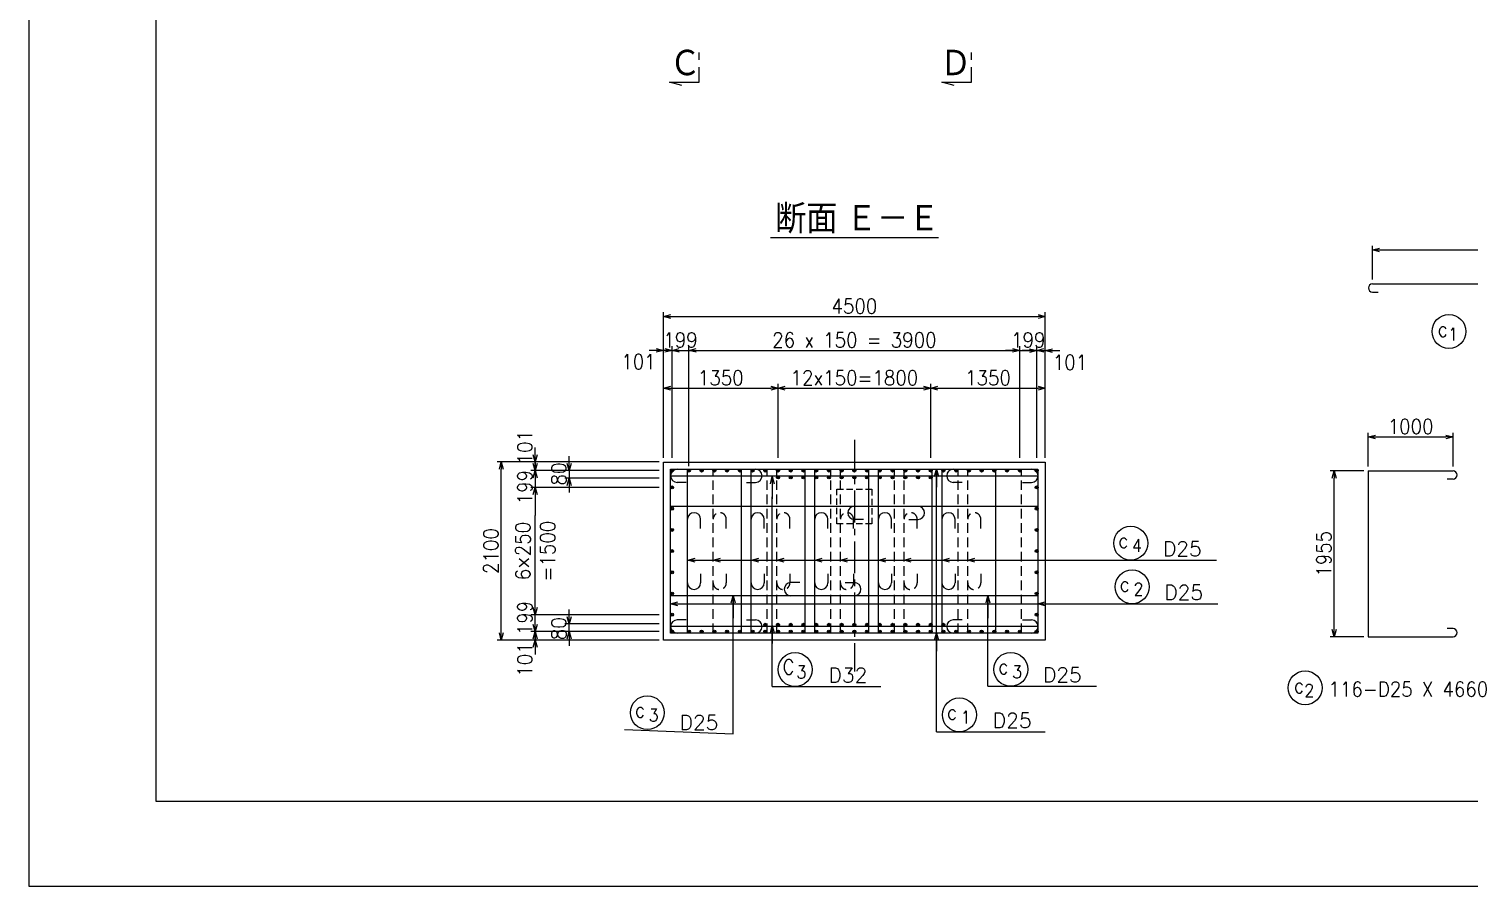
# Model space of a CAD drawing. Extents: x -12844 to 29206, y 115643 to 145343.
# Drawn here: x -12844 to 4133, y 115643 to 125751 of the extents above; entities that cross this region are included whole.
import ezdxf
from ezdxf.enums import TextEntityAlignment as Align

# ---------------------------------------------------------------- set-up
doc = ezdxf.new("R2010")
doc.units = 0
doc.header["$LTSCALE"] = 300
doc.header["$MEASUREMENT"] = 0
doc.linetypes.add('CENTER', pattern=[2, 1.25, -0.25, 0.25, -0.25])
doc.linetypes.add('HIDDEN', pattern=[0.375, 0.25, -0.125])
doc.layers.get('0').update_dxf_attribs({"linetype": 'CONTINUOUS'})
doc.layers.get('DEFPOINTS').update_dxf_attribs({"linetype": 'CONTINUOUS'})
for name, color, linetype in [('丸ポチ', 2, 'CONTINUOUS'), ('寸法', 1, 'CONTINUOUS'), ('引き出し横', 1, 'CONTINUOUS'), ('引き出し縦', 1, 'CONTINUOUS'), ('枠', 7, 'CONTINUOUS'), ('柱主筋', 2, 'CONTINUOUS'), ('構造', 3, 'CONTINUOUS'), ('肋筋-0', 3, 'CONTINUOUS'), ('肋筋-1', 3, 'CONTINUOUS'), ('肋筋-2', 3, 'CONTINUOUS'), ('肋筋-3', 3, 'CONTINUOUS'), ('記号', 2, 'CONTINUOUS'), ('鉄筋材料', 3, 'CONTINUOUS')]:
    doc.layers.add(name, color=color, linetype=linetype)
doc.styles.add('MS明朝', font='MS PMincho.ttf')
doc.styles.add('romans', font='ROMANS.shx', dxfattribs={"width": 0.9, "bigfont": 'EXTFONT.shx'})
doc.styles.add('ｽﾀｲﾙ1', font='ROMANS.shx', dxfattribs={"bigfont": 'EXTFONT.shx'})
doc.dimstyles.new('ST-50', dxfattribs={"dimscale": 50, "dimtxt": 3.5, "dimasz": 1.7, "dimexe": 1, "dimexo": 1, "dimgap": 1, "dimtad": 0, "dimdec": 0, "dimzin": 0, "dimdsep": 46, "dimtxsty": 'romans', "dimblk": 'OPEN30', "dimcen": 1, "dimdle": 3, "dimclrd": 1, "dimclre": 1, "dimclrt": 3, "dimaunit": 1, "dimadec": 0, "dimazin": 0, "dimtfac": 1, "dimtdec": 0, "dimtix": 1, "dimtmove": 2, "dimatfit": 3, "dimldrblk": 'OPEN30', "dimfxl": 0, "dimtvp": 0.7, "dimtolj": 1, "dimtzin": 0, "dimarcsym": 0})
doc.dimstyles.new('矢', dxfattribs={"dimscale": 50, "dimtxt": 3.5, "dimasz": 1.7, "dimexe": 1, "dimexo": 0.7, "dimgap": 0.09, "dimtad": 0, "dimdec": 0, "dimzin": 0, "dimdsep": 46, "dimtxsty": 'romans', "dimblk": 'OPEN30', "dimcen": 1, "dimdle": 1, "dimclrd": 1, "dimclre": 1, "dimclrt": 3, "dimaunit": 1, "dimadec": 0, "dimazin": 0, "dimtfac": 1, "dimtdec": 0, "dimtix": 1, "dimtmove": 2, "dimatfit": 3, "dimldrblk": 'OPEN30', "dimfxl": 0, "dimtvp": 0.7, "dimtolj": 1, "dimtzin": 0, "dimarcsym": 0})

# ---------------------------------------------------------------- blocks, each defined once
blk = doc.blocks.new('_Open30')
at = {"color": 0, "lineweight": -2}
for p, q in [((-1, 0.27), (0, 0)), ((0, 0), (-1, -0.27)), ((0, 0), (-1, 0))]:
    blk.add_line(p, q, dxfattribs=at)
blk = doc.blocks.new('*D21')
at = {"layer": 'DEFPOINTS', "color": 0, "linetype": 'Continuous'}
for p in [(2543, 120539), (2943, 120539), (2943, 118584)]:
    blk.add_point(p, dxfattribs=at)
at = {"layer": '寸法', "color": 1, "linetype": 'Continuous', "lineweight": -2}
for p, q in [((2893, 120539), (2493, 120539)), ((2543, 118669), (2543, 120454)), ((2893, 118584), (2493, 118584))]:
    blk.add_line(p, q, dxfattribs=at)
at = {"layer": '寸法', "color": 1, "linetype": 'Continuous', "lineweight": -2, "xscale": 85, "yscale": 85, "zscale": 85}
for p, rotation in [((2543, 120539), 90), ((2543, 118584), 270)]:
    blk.add_blockref('_Open30', p, dxfattribs=dict(at, rotation=rotation))
at = {"layer": '寸法', "color": 3, "linetype": 'Continuous', "insert": (2421, 119562), "char_height": 175, "attachment_point": 5, "rotation": 90, "style": 'romans'}
blk.add_mtext('\\A1;1955', dxfattribs=at)
blk = doc.blocks.new('*D24')
at = {"layer": 'DEFPOINTS', "color": 0, "linetype": 'Continuous'}
for p in [(7193, 123144), (2993, 122744), (7193, 122744)]:
    blk.add_point(p, dxfattribs=at)
at = {"layer": '寸法', "color": 1, "linetype": 'Continuous', "lineweight": -2}
for p, q in [((2993, 122794), (2993, 123194)), ((3078, 123144), (7108, 123144)), ((7193, 122794), (7193, 123194))]:
    blk.add_line(p, q, dxfattribs=at)
at = {"layer": '寸法', "color": 1, "linetype": 'Continuous', "lineweight": -2, "xscale": 85, "yscale": 85, "zscale": 85, "rotation": 180}
blk.add_blockref('_Open30', (2993, 123144), dxfattribs=at)
at = {"layer": '寸法', "color": 1, "linetype": 'Continuous', "lineweight": -2, "xscale": 85, "yscale": 85, "zscale": 85}
blk.add_blockref('_Open30', (7193, 123144), dxfattribs=at)
at = {"layer": '寸法', "color": 3, "linetype": 'Continuous', "insert": (5093, 123266), "char_height": 175, "attachment_point": 5, "style": 'romans'}
blk.add_mtext('\\A1;4200', dxfattribs=at)
blk = doc.blocks.new('*D26')
at = {"layer": 'DEFPOINTS', "color": 0, "linetype": 'Continuous'}
for p in [(3943, 120939), (2943, 120539), (3943, 120539)]:
    blk.add_point(p, dxfattribs=at)
at = {"layer": '寸法', "color": 1, "linetype": 'Continuous', "lineweight": -2}
for p, q in [((2943, 120589), (2943, 120989)), ((3028, 120939), (3858, 120939)), ((3943, 120589), (3943, 120989))]:
    blk.add_line(p, q, dxfattribs=at)
at = {"layer": '寸法', "color": 1, "linetype": 'Continuous', "lineweight": -2, "xscale": 85, "yscale": 85, "zscale": 85, "rotation": 180}
blk.add_blockref('_Open30', (2943, 120939), dxfattribs=at)
at = {"layer": '寸法', "color": 1, "linetype": 'Continuous', "lineweight": -2, "xscale": 85, "yscale": 85, "zscale": 85}
blk.add_blockref('_Open30', (3943, 120939), dxfattribs=at)
at = {"layer": '寸法', "color": 3, "linetype": 'Continuous', "insert": (3443, 121062), "char_height": 175, "attachment_point": 5, "style": 'romans'}
blk.add_mtext('\\A1;1000', dxfattribs=at)
blk = doc.blocks.new('*D57')
at = {"layer": 'DEFPOINTS', "color": 0, "linetype": 'Continuous'}
for p in [(-863, 122360), (-5363, 120647), (-863, 120644)]:
    blk.add_point(p, dxfattribs=at)
at = {"layer": '寸法', "color": 1, "linetype": 'Continuous', "lineweight": -2}
for p, q in [((-5363, 120697), (-5363, 122410)), ((-863, 120694), (-863, 122410)), ((-5278, 122360), (-948, 122360))]:
    blk.add_line(p, q, dxfattribs=at)
at = {"layer": '寸法', "color": 1, "linetype": 'Continuous', "lineweight": -2, "xscale": 85, "yscale": 85, "zscale": 85, "rotation": 180}
blk.add_blockref('_Open30', (-5363, 122360), dxfattribs=at)
at = {"layer": '寸法', "color": 1, "linetype": 'Continuous', "lineweight": -2, "xscale": 85, "yscale": 85, "zscale": 85}
blk.add_blockref('_Open30', (-863, 122360), dxfattribs=at)
at = {"layer": '寸法', "color": 3, "linetype": 'Continuous', "insert": (-3113, 122482), "char_height": 175, "attachment_point": 5, "style": 'romans'}
blk.add_mtext('\\A1;4500', dxfattribs=at)
blk = doc.blocks.new('*D58')
at = {"layer": 'DEFPOINTS', "color": 0, "linetype": 'Continuous'}
for p in [(-6875, 118645), (-5363, 118645), (-5363, 118544)]:
    blk.add_point(p, dxfattribs=at)
at = {"layer": '寸法', "color": 1, "linetype": 'Continuous', "lineweight": -2}
for p, q in [((-6875, 118730), (-6875, 118815)), ((-5413, 118645), (-6925, 118645)), ((-5413, 118544), (-6925, 118544)), ((-6875, 118544), (-6875, 118645)), ((-6875, 118459), (-6875, 118374))]:
    blk.add_line(p, q, dxfattribs=at)
at = {"layer": '寸法', "color": 1, "linetype": 'Continuous', "lineweight": -2, "xscale": 85, "yscale": 85, "zscale": 85}
for p, rotation in [((-6875, 118645), 270), ((-6875, 118544), 90)]:
    blk.add_blockref('_Open30', p, dxfattribs=dict(at, rotation=rotation))
at = {"layer": '寸法', "color": 3, "linetype": 'Continuous', "insert": (-6997, 118315), "char_height": 175, "attachment_point": 5, "rotation": 90, "style": 'romans'}
blk.add_mtext('\\A1;101', dxfattribs=at)
blk = doc.blocks.new('*D59')
at = {"layer": 'DEFPOINTS', "color": 0, "linetype": 'Continuous'}
for p in [(-6875, 118844), (-5363, 118844), (-5363, 118645)]:
    blk.add_point(p, dxfattribs=at)
at = {"layer": '寸法', "color": 1, "linetype": 'Continuous', "lineweight": -2}
for p, q in [((-6875, 118929), (-6875, 119014)), ((-5413, 118844), (-6925, 118844)), ((-6875, 118645), (-6875, 118844)), ((-5413, 118645), (-6925, 118645)), ((-6875, 118560), (-6875, 118475))]:
    blk.add_line(p, q, dxfattribs=at)
at = {"layer": '寸法', "color": 1, "linetype": 'Continuous', "lineweight": -2, "xscale": 85, "yscale": 85, "zscale": 85}
for p, rotation in [((-6875, 118844), 270), ((-6875, 118645), 90)]:
    blk.add_blockref('_Open30', p, dxfattribs=dict(at, rotation=rotation))
at = {"layer": '寸法', "color": 3, "linetype": 'Continuous', "insert": (-6997, 118805), "char_height": 175, "attachment_point": 5, "rotation": 90, "style": 'romans'}
blk.add_mtext('\\A1;199', dxfattribs=at)
blk = doc.blocks.new('*D60')
at = {"layer": 'DEFPOINTS', "color": 0, "linetype": 'Continuous'}
for p in [(-7275, 120644), (-5363, 120644), (-5363, 118544)]:
    blk.add_point(p, dxfattribs=at)
at = {"layer": '寸法', "color": 1, "linetype": 'Continuous', "lineweight": -2}
for p, q in [((-5413, 120644), (-7325, 120644)), ((-7275, 118629), (-7275, 120559)), ((-5413, 118544), (-7325, 118544))]:
    blk.add_line(p, q, dxfattribs=at)
at = {"layer": '寸法', "color": 1, "linetype": 'Continuous', "lineweight": -2, "xscale": 85, "yscale": 85, "zscale": 85}
for p, rotation in [((-7275, 120644), 90), ((-7275, 118544), 270)]:
    blk.add_blockref('_Open30', p, dxfattribs=dict(at, rotation=rotation))
at = {"layer": '寸法', "color": 3, "linetype": 'Continuous', "insert": (-7397, 119594), "char_height": 175, "attachment_point": 5, "rotation": 90, "style": 'romans'}
blk.add_mtext('\\A1;2100', dxfattribs=at)
blk = doc.blocks.new('*D61')
at = {"layer": 'DEFPOINTS', "color": 0, "linetype": 'Continuous'}
for p in [(-5363, 121960), (-5363, 120647), (-5262, 120644)]:
    blk.add_point(p, dxfattribs=at)
at = {"layer": '寸法', "color": 1, "linetype": 'Continuous', "lineweight": -2}
for p, q in [((-5448, 121960), (-5533, 121960)), ((-5363, 120697), (-5363, 122010)), ((-5262, 121960), (-5363, 121960)), ((-5262, 120694), (-5262, 122010)), ((-5177, 121960), (-5092, 121960))]:
    blk.add_line(p, q, dxfattribs=at)
at = {"layer": '寸法', "color": 1, "linetype": 'Continuous', "lineweight": -2, "xscale": 85, "yscale": 85, "zscale": 85}
blk.add_blockref('_Open30', (-5363, 121960), dxfattribs=at)
at = {"layer": '寸法', "color": 1, "linetype": 'Continuous', "lineweight": -2, "xscale": 85, "yscale": 85, "zscale": 85, "rotation": 180}
blk.add_blockref('_Open30', (-5262, 121960), dxfattribs=at)
at = {"layer": '寸法', "color": 3, "linetype": 'Continuous', "insert": (-5658, 121827), "char_height": 175, "attachment_point": 5, "style": 'romans'}
blk.add_mtext('\\A1;101', dxfattribs=at)
blk = doc.blocks.new('*D62')
at = {"layer": 'DEFPOINTS', "color": 0, "linetype": 'Continuous'}
for p in [(-6875, 120543), (-5363, 120644), (-5363, 120543)]:
    blk.add_point(p, dxfattribs=at)
at = {"layer": '寸法', "color": 1, "linetype": 'Continuous', "lineweight": -2}
for p, q in [((-6875, 120729), (-6875, 120814)), ((-5413, 120644), (-6925, 120644)), ((-5413, 120543), (-6925, 120543)), ((-6875, 120644), (-6875, 120543)), ((-6875, 120458), (-6875, 120373))]:
    blk.add_line(p, q, dxfattribs=at)
at = {"layer": '寸法', "color": 1, "linetype": 'Continuous', "lineweight": -2, "xscale": 85, "yscale": 85, "zscale": 85}
for p, rotation in [((-6875, 120644), 270), ((-6875, 120543), 90)]:
    blk.add_blockref('_Open30', p, dxfattribs=dict(at, rotation=rotation))
at = {"layer": '寸法', "color": 3, "linetype": 'Continuous', "insert": (-6997, 120819), "char_height": 175, "attachment_point": 5, "rotation": 90, "style": 'romans'}
blk.add_mtext('\\A1;101', dxfattribs=at)
blk = doc.blocks.new('*D63')
at = {"layer": 'DEFPOINTS', "color": 0, "linetype": 'Continuous'}
for p in [(-5363, 120543), (-6875, 120344), (-5363, 120344)]:
    blk.add_point(p, dxfattribs=at)
at = {"layer": '寸法', "color": 1, "linetype": 'Continuous', "lineweight": -2}
for p, q in [((-6875, 120628), (-6875, 120713)), ((-5413, 120543), (-6925, 120543)), ((-6875, 120543), (-6875, 120344)), ((-5413, 120344), (-6925, 120344)), ((-6875, 120259), (-6875, 120174))]:
    blk.add_line(p, q, dxfattribs=at)
at = {"layer": '寸法', "color": 1, "linetype": 'Continuous', "lineweight": -2, "xscale": 85, "yscale": 85, "zscale": 85}
for p, rotation in [((-6875, 120543), 270), ((-6875, 120344), 90)]:
    blk.add_blockref('_Open30', p, dxfattribs=dict(at, rotation=rotation))
at = {"layer": '寸法', "color": 3, "linetype": 'Continuous', "insert": (-6997, 120347), "char_height": 175, "attachment_point": 5, "rotation": 90, "style": 'romans'}
blk.add_mtext('\\A1;199', dxfattribs=at)
blk = doc.blocks.new('*D64')
at = {"layer": 'DEFPOINTS', "color": 0, "linetype": 'Continuous'}
for p in [(-6875, 120344), (-5363, 120344), (-5363, 118844)]:
    blk.add_point(p, dxfattribs=at)
at = {"layer": '寸法', "color": 1, "linetype": 'Continuous', "lineweight": -2}
for p, q in [((-5413, 120344), (-6925, 120344)), ((-6875, 120259), (-6875, 120015)), ((-6875, 118929), (-6875, 119172)), ((-5413, 118844), (-6925, 118844))]:
    blk.add_line(p, q, dxfattribs=at)
at = {"layer": '寸法', "color": 1, "linetype": 'Continuous', "lineweight": -2, "xscale": 85, "yscale": 85, "zscale": 85}
for p, rotation in [((-6875, 120344), 90), ((-6875, 118844), 270)]:
    blk.add_blockref('_Open30', p, dxfattribs=dict(at, rotation=rotation))
at = {"layer": '寸法', "color": 3, "linetype": 'Continuous', "insert": (-6874, 119594), "char_height": 175, "attachment_point": 5, "rotation": 90, "style": 'romans'}
blk.add_mtext('\\A1;6×250\\P=1500', dxfattribs=at)
blk = doc.blocks.new('*D65')
at = {"layer": 'DEFPOINTS', "color": 0, "linetype": 'Continuous'}
for p in [(-863, 121957), (-964, 120644), (-863, 120644)]:
    blk.add_point(p, dxfattribs=at)
at = {"layer": '寸法', "color": 1, "linetype": 'Continuous', "lineweight": -2}
for p, q in [((-1049, 121957), (-1134, 121957)), ((-964, 120694), (-964, 122007)), ((-964, 121957), (-863, 121957)), ((-863, 120694), (-863, 122007)), ((-778, 121957), (-693, 121957))]:
    blk.add_line(p, q, dxfattribs=at)
at = {"layer": '寸法', "color": 1, "linetype": 'Continuous', "lineweight": -2, "xscale": 85, "yscale": 85, "zscale": 85}
blk.add_blockref('_Open30', (-964, 121957), dxfattribs=at)
at = {"layer": '寸法', "color": 1, "linetype": 'Continuous', "lineweight": -2, "xscale": 85, "yscale": 85, "zscale": 85, "rotation": 180}
blk.add_blockref('_Open30', (-863, 121957), dxfattribs=at)
at = {"layer": '寸法', "color": 3, "linetype": 'Continuous', "insert": (-572, 121819), "char_height": 175, "attachment_point": 5, "style": 'romans'}
blk.add_mtext('\\A1;101', dxfattribs=at)
blk = doc.blocks.new('*D79')
at = {"layer": 'DEFPOINTS', "color": 0, "linetype": 'Continuous'}
for p in [(-5363, 120543), (-6475, 120453), (-5363, 120453)]:
    blk.add_point(p, dxfattribs=at)
at = {"layer": '寸法', "color": 1, "linetype": 'Continuous', "lineweight": -2}
for p, q in [((-6475, 120628), (-6475, 120713)), ((-5413, 120543), (-6525, 120543)), ((-6475, 120543), (-6475, 120453)), ((-5413, 120453), (-6525, 120453)), ((-6475, 120368), (-6475, 120283))]:
    blk.add_line(p, q, dxfattribs=at)
at = {"layer": '寸法', "color": 1, "linetype": 'Continuous', "lineweight": -2, "xscale": 85, "yscale": 85, "zscale": 85}
for p, rotation in [((-6475, 120543), 270), ((-6475, 120453), 90)]:
    blk.add_blockref('_Open30', p, dxfattribs=dict(at, rotation=rotation))
at = {"layer": '寸法', "color": 3, "linetype": 'Continuous', "insert": (-6597, 120502), "char_height": 175, "attachment_point": 5, "rotation": 90, "style": 'romans'}
blk.add_mtext('\\A1;80', dxfattribs=at)
blk = doc.blocks.new('*D80')
at = {"layer": 'DEFPOINTS', "color": 0, "linetype": 'Continuous'}
for p in [(-6475, 118735), (-5363, 118735), (-5363, 118645)]:
    blk.add_point(p, dxfattribs=at)
at = {"layer": '寸法', "color": 1, "linetype": 'Continuous', "lineweight": -2}
for p, q in [((-6475, 118820), (-6475, 118905)), ((-5413, 118735), (-6525, 118735)), ((-6475, 118645), (-6475, 118735)), ((-5413, 118645), (-6525, 118645)), ((-6475, 118560), (-6475, 118475))]:
    blk.add_line(p, q, dxfattribs=at)
at = {"layer": '寸法', "color": 1, "linetype": 'Continuous', "lineweight": -2, "xscale": 85, "yscale": 85, "zscale": 85}
for p, rotation in [((-6475, 118735), 270), ((-6475, 118645), 90)]:
    blk.add_blockref('_Open30', p, dxfattribs=dict(at, rotation=rotation))
at = {"layer": '寸法', "color": 3, "linetype": 'Continuous', "insert": (-6597, 118679), "char_height": 175, "attachment_point": 5, "rotation": 90, "style": 'romans'}
blk.add_mtext('\\A1;80', dxfattribs=at)
blk = doc.blocks.new('*D88')
at = {"layer": 'DEFPOINTS', "color": 0, "linetype": 'Continuous'}
for p in [(-5063, 121960), (-5262, 120694), (-5063, 120543)]:
    blk.add_point(p, dxfattribs=at)
at = {"layer": '構造', "color": 1, "linetype": 'Continuous', "lineweight": -2}
for p, q in [((-5347, 121960), (-5432, 121960)), ((-5262, 120744), (-5262, 122010)), ((-5262, 121960), (-5063, 121960)), ((-5063, 120593), (-5063, 122010)), ((-4978, 121960), (-4893, 121960))]:
    blk.add_line(p, q, dxfattribs=at)
at = {"layer": '構造', "color": 1, "linetype": 'Continuous', "lineweight": -2, "xscale": 85, "yscale": 85, "zscale": 85}
blk.add_blockref('_Open30', (-5262, 121960), dxfattribs=at)
at = {"layer": '構造', "color": 1, "linetype": 'Continuous', "lineweight": -2, "xscale": 85, "yscale": 85, "zscale": 85, "rotation": 180}
blk.add_blockref('_Open30', (-5063, 121960), dxfattribs=at)
at = {"layer": '構造', "color": 3, "linetype": 'Continuous', "insert": (-5163, 122082), "char_height": 175, "attachment_point": 5, "style": 'romans'}
blk.add_mtext('\\A1;199', dxfattribs=at)
blk = doc.blocks.new('*D89')
at = {"layer": 'DEFPOINTS', "color": 0, "linetype": 'Continuous'}
for p in [(-1163, 121960), (-5063, 120543), (-1163, 120644)]:
    blk.add_point(p, dxfattribs=at)
at = {"layer": '構造', "color": 1, "linetype": 'Continuous', "lineweight": -2}
for p, q in [((-5063, 120593), (-5063, 122010)), ((-4978, 121960), (-1248, 121960)), ((-1163, 120694), (-1163, 122010))]:
    blk.add_line(p, q, dxfattribs=at)
at = {"layer": '構造', "color": 1, "linetype": 'Continuous', "lineweight": -2, "xscale": 85, "yscale": 85, "zscale": 85, "rotation": 180}
blk.add_blockref('_Open30', (-5063, 121960), dxfattribs=at)
at = {"layer": '構造', "color": 1, "linetype": 'Continuous', "lineweight": -2, "xscale": 85, "yscale": 85, "zscale": 85}
blk.add_blockref('_Open30', (-1163, 121960), dxfattribs=at)
at = {"layer": '構造', "color": 3, "linetype": 'Continuous', "insert": (-3113, 122082), "char_height": 175, "attachment_point": 5, "style": 'romans'}
blk.add_mtext('\\A1;26 x 150 = 3900', dxfattribs=at)
blk = doc.blocks.new('*D90')
at = {"layer": 'DEFPOINTS', "color": 0, "linetype": 'Continuous'}
for p in [(-964, 121960), (-1163, 120644), (-964, 120694)]:
    blk.add_point(p, dxfattribs=at)
at = {"layer": '構造', "color": 1, "linetype": 'Continuous', "lineweight": -2}
for p, q in [((-1248, 121960), (-1333, 121960)), ((-1163, 120694), (-1163, 122010)), ((-1163, 121960), (-964, 121960)), ((-964, 120744), (-964, 122010)), ((-879, 121960), (-794, 121960))]:
    blk.add_line(p, q, dxfattribs=at)
at = {"layer": '構造', "color": 1, "linetype": 'Continuous', "lineweight": -2, "xscale": 85, "yscale": 85, "zscale": 85}
blk.add_blockref('_Open30', (-1163, 121960), dxfattribs=at)
at = {"layer": '構造', "color": 1, "linetype": 'Continuous', "lineweight": -2, "xscale": 85, "yscale": 85, "zscale": 85, "rotation": 180}
blk.add_blockref('_Open30', (-964, 121960), dxfattribs=at)
at = {"layer": '構造', "color": 3, "linetype": 'Continuous', "insert": (-1064, 122082), "char_height": 175, "attachment_point": 5, "style": 'romans'}
blk.add_mtext('\\A1;199', dxfattribs=at)
blk = doc.blocks.new('*D91')
at = {"layer": 'DEFPOINTS', "color": 0, "linetype": 'Continuous'}
for p in [(-4013, 121514), (-5363, 120644), (-4013, 120644)]:
    blk.add_point(p, dxfattribs=at)
at = {"layer": '構造', "color": 1, "linetype": 'Continuous', "lineweight": -2}
for p, q in [((-5363, 120694), (-5363, 121564)), ((-4013, 120694), (-4013, 121564)), ((-5278, 121514), (-4098, 121514))]:
    blk.add_line(p, q, dxfattribs=at)
at = {"layer": '構造', "color": 1, "linetype": 'Continuous', "lineweight": -2, "xscale": 85, "yscale": 85, "zscale": 85, "rotation": 180}
blk.add_blockref('_Open30', (-5363, 121514), dxfattribs=at)
at = {"layer": '構造', "color": 1, "linetype": 'Continuous', "lineweight": -2, "xscale": 85, "yscale": 85, "zscale": 85}
blk.add_blockref('_Open30', (-4013, 121514), dxfattribs=at)
at = {"layer": '構造', "color": 3, "linetype": 'Continuous', "insert": (-4688, 121636), "char_height": 175, "attachment_point": 5, "style": 'romans'}
blk.add_mtext('\\A1;1350', dxfattribs=at)
blk = doc.blocks.new('*D92')
at = {"layer": 'DEFPOINTS', "color": 0, "linetype": 'Continuous'}
for p in [(-2213, 121514), (-4013, 120644), (-2213, 120644)]:
    blk.add_point(p, dxfattribs=at)
at = {"layer": '構造', "color": 1, "linetype": 'Continuous', "lineweight": -2}
for p, q in [((-4013, 120694), (-4013, 121564)), ((-2213, 120694), (-2213, 121564)), ((-3928, 121514), (-2298, 121514))]:
    blk.add_line(p, q, dxfattribs=at)
at = {"layer": '構造', "color": 1, "linetype": 'Continuous', "lineweight": -2, "xscale": 85, "yscale": 85, "zscale": 85, "rotation": 180}
blk.add_blockref('_Open30', (-4013, 121514), dxfattribs=at)
at = {"layer": '構造', "color": 1, "linetype": 'Continuous', "lineweight": -2, "xscale": 85, "yscale": 85, "zscale": 85}
blk.add_blockref('_Open30', (-2213, 121514), dxfattribs=at)
at = {"layer": '構造', "color": 3, "linetype": 'Continuous', "insert": (-3113, 121636), "char_height": 175, "attachment_point": 5, "style": 'romans'}
blk.add_mtext('\\A1;12x150=1800', dxfattribs=at)
blk = doc.blocks.new('*D93')
at = {"layer": 'DEFPOINTS', "color": 0, "linetype": 'Continuous'}
for p in [(-863, 121514), (-2213, 120644), (-863, 120644)]:
    blk.add_point(p, dxfattribs=at)
at = {"layer": '構造', "color": 1, "linetype": 'Continuous', "lineweight": -2}
for p, q in [((-2213, 120694), (-2213, 121564)), ((-863, 120694), (-863, 121564)), ((-2128, 121514), (-948, 121514))]:
    blk.add_line(p, q, dxfattribs=at)
at = {"layer": '構造', "color": 1, "linetype": 'Continuous', "lineweight": -2, "xscale": 85, "yscale": 85, "zscale": 85, "rotation": 180}
blk.add_blockref('_Open30', (-2213, 121514), dxfattribs=at)
at = {"layer": '構造', "color": 1, "linetype": 'Continuous', "lineweight": -2, "xscale": 85, "yscale": 85, "zscale": 85}
blk.add_blockref('_Open30', (-863, 121514), dxfattribs=at)
at = {"layer": '構造', "color": 3, "linetype": 'Continuous', "insert": (-1538, 121636), "char_height": 175, "attachment_point": 5, "style": 'romans'}
blk.add_mtext('\\A1;1350', dxfattribs=at)

msp = doc.modelspace()

# ---------------------------------------------------------------- linework, layer by layer
at = {"layer": '丸ポチ', "linetype": 'Continuous'}
for centre, radius in [((-5262.2, 120542.6), 17.5), ((-5262.2, 120542.6), 8.75), ((-5063.2, 120542.6), 17.5), ((-5063.2, 120542.6), 8.75), ((-4913.2, 120542.6), 17.5), ((-4913.2, 120542.6), 8.75), ((-4763.2, 120542.6), 17.5), ((-4763.2, 120542.6), 8.75), ((-4613.2, 120542.6), 17.5), ((-4613.2, 120542.6), 8.75), ((-4463.2, 120542.6), 17.5), ((-4463.2, 120542.6), 8.75), ((-4313.2, 120542.6), 17.5), ((-4313.2, 120542.6), 8.75), ((-4163.2, 120542.6), 17.5), ((-4163.2, 120542.6), 8.75), ((-4013.2, 120542.6), 17.5), ((-4013.2, 120542.6), 8.75), ((-3863.2, 120542.6), 17.5), ((-3863.2, 120542.6), 8.75), ((-3713.2, 120542.6), 17.5), ((-3713.2, 120542.6), 8.75), ((-3563.2, 120542.6), 17.5), ((-3563.2, 120542.6), 8.75), ((-3413.2, 120542.6), 17.5), ((-3413.2, 120542.6), 8.75), ((-3263.2, 120542.6), 17.5), ((-3263.2, 120542.6), 8.75), ((-3113.2, 120542.6), 17.5), ((-3113.2, 120542.6), 8.75), ((-2963.2, 120542.6), 17.5), ((-2963.2, 120542.6), 8.75), ((-2813.2, 120542.6), 17.5), ((-2813.2, 120542.6), 8.75), ((-2663.2, 120542.6), 17.5), ((-2663.2, 120542.6), 8.75), ((-2513.2, 120542.6), 17.5), ((-2513.2, 120542.6), 8.75), ((-2363.2, 120542.6), 17.5), ((-2363.2, 120542.6), 8.75), ((-2213.2, 120542.6), 17.5), ((-2213.2, 120542.6), 8.75), ((-2063.2, 120542.6), 17.5), ((-2063.2, 120542.6), 8.75), ((-1913.2, 120542.6), 17.5), ((-1913.2, 120542.6), 8.75), ((-1763.2, 120542.6), 17.5), ((-1763.2, 120542.6), 8.75), ((-1613.2, 120542.6), 17.5), ((-1613.2, 120542.6), 8.75), ((-1463.2, 120542.6), 17.5), ((-1463.2, 120542.6), 8.75), ((-1313.2, 120542.6), 17.5), ((-1313.2, 120542.6), 8.75), ((-1163.2, 120542.6), 17.5), ((-1163.2, 120542.6), 8.75), ((-964.2, 120542.6), 17.5), ((-964.2, 120542.6), 8.75), ((-4013.2, 120462.6), 17.5), ((-4013.2, 120462.6), 8.75), ((-3863.2, 120462.6), 17.5), ((-3863.2, 120462.6), 8.75), ((-3713.2, 120462.6), 17.5), ((-3713.2, 120462.6), 8.75), ((-3563.2, 120462.6), 17.5), ((-3563.2, 120462.6), 8.75), ((-3413.2, 120462.6), 17.5), ((-3413.2, 120462.6), 8.75), ((-3263.2, 120462.6), 17.5), ((-3263.2, 120462.6), 8.75), ((-3113.2, 120462.6), 17.5), ((-3113.2, 120462.6), 8.75), ((-2963.2, 120462.6), 17.5), ((-2963.2, 120462.6), 8.75), ((-2813.2, 120462.6), 17.5), ((-2813.2, 120462.6), 8.75), ((-2663.2, 120462.6), 17.5), ((-2663.2, 120462.6), 8.75), ((-2513.2, 120462.6), 17.5), ((-2513.2, 120462.6), 8.75), ((-2363.2, 120462.6), 17.5), ((-2363.2, 120462.6), 8.75), ((-2213.2, 120462.6), 17.5), ((-2213.2, 120462.6), 8.75), ((-5262.2, 120343.6), 17.5), ((-5262.2, 120343.6), 8.75), ((-964.2, 120343.6), 17.5), ((-964.2, 120343.6), 8.75), ((-5262.2, 120093.6), 17.5), ((-5262.2, 120093.6), 8.75), ((-964.2, 120093.6), 17.5), ((-964.2, 120093.6), 8.75), ((-5262.2, 119843.6), 17.5), ((-964.2, 119843.6), 17.5), ((-5262.2, 119843.6), 8.75), ((-964.2, 119843.6), 8.75), ((-5262.2, 119593.6), 17.5), ((-5262.2, 119593.6), 8.75), ((-964.2, 119593.6), 17.5), ((-964.2, 119593.6), 8.75), ((-5262.2, 119343.6), 17.5), ((-5262.2, 119343.6), 8.75), ((-964.2, 119343.6), 17.5), ((-964.2, 119343.6), 8.75), ((-5262.2, 119093.6), 17.5), ((-5262.2, 119093.6), 8.75), ((-964.2, 119093.6), 17.5), ((-964.2, 119093.6), 8.75), ((-5262.2, 118843.6), 17.5), ((-5262.2, 118843.6), 8.75), ((-964.2, 118843.6), 17.5), ((-964.2, 118843.6), 8.75), ((-4163.2, 118724.6), 17.5), ((-4163.2, 118724.6), 8.75), ((-4013.2, 118724.6), 17.5), ((-4013.2, 118724.6), 8.75), ((-3863.2, 118724.6), 17.5), ((-3863.2, 118724.6), 8.75), ((-3713.2, 118724.6), 17.5), ((-3713.2, 118724.6), 8.75), ((-3563.2, 118724.6), 17.5), ((-3563.2, 118724.6), 8.75), ((-3413.2, 118724.6), 17.5), ((-3413.2, 118724.6), 8.75), ((-3263.2, 118724.6), 17.5), ((-3263.2, 118724.6), 8.75), ((-3113.2, 118724.6), 17.5), ((-3113.2, 118724.6), 8.75), ((-2963.2, 118724.6), 17.5), ((-2963.2, 118724.6), 8.75), ((-2813.2, 118724.6), 17.5), ((-2813.2, 118724.6), 8.75), ((-2663.2, 118724.6), 17.5), ((-2663.2, 118724.6), 8.75), ((-2513.2, 118724.6), 17.5), ((-2513.2, 118724.6), 8.75), ((-2363.2, 118724.6), 17.5), ((-2363.2, 118724.6), 8.75), ((-2213.2, 118724.6), 17.5), ((-2213.2, 118724.6), 8.75), ((-2063.2, 118724.6), 17.5), ((-2063.2, 118724.6), 8.75), ((-5262.2, 118644.6), 17.5), ((-5262.2, 118644.6), 8.75), ((-5063.2, 118644.6), 17.5), ((-5063.2, 118644.6), 8.75), ((-4913.2, 118644.6), 17.5), ((-4913.2, 118644.6), 8.75), ((-4763.2, 118644.6), 17.5), ((-4763.2, 118644.6), 8.75), ((-4613.2, 118644.6), 17.5), ((-4613.2, 118644.6), 8.75), ((-4463.2, 118644.6), 17.5), ((-4463.2, 118644.6), 8.75), ((-4313.2, 118644.6), 17.5), ((-4313.2, 118644.6), 8.75), ((-4163.2, 118644.6), 17.5), ((-4163.2, 118644.6), 8.75), ((-4013.2, 118644.6), 17.5), ((-4013.2, 118644.6), 8.75), ((-3863.2, 118644.6), 17.5), ((-3863.2, 118644.6), 8.75), ((-3713.2, 118644.6), 17.5), ((-3713.2, 118644.6), 8.75), ((-3563.2, 118644.6), 17.5), ((-3563.2, 118644.6), 8.75), ((-3413.2, 118644.6), 17.5), ((-3413.2, 118644.6), 8.75), ((-3263.2, 118644.6), 17.5), ((-3263.2, 118644.6), 8.75), ((-3113.2, 118644.6), 17.5), ((-3113.2, 118644.6), 8.75), ((-2963.2, 118644.6), 17.5), ((-2963.2, 118644.6), 8.75), ((-2813.2, 118644.6), 17.5), ((-2813.2, 118644.6), 8.75), ((-2663.2, 118644.6), 17.5), ((-2663.2, 118644.6), 8.75), ((-2513.2, 118644.6), 17.5), ((-2513.2, 118644.6), 8.75), ((-2363.2, 118644.6), 17.5), ((-2363.2, 118644.6), 8.75), ((-2213.2, 118644.6), 17.5), ((-2213.2, 118644.6), 8.75), ((-2063.2, 118644.6), 17.5), ((-2063.2, 118644.6), 8.75), ((-1913.2, 118644.6), 17.5), ((-1913.2, 118644.6), 8.75), ((-1763.2, 118644.6), 17.5), ((-1763.2, 118644.6), 8.75), ((-1613.2, 118644.6), 17.5), ((-1613.2, 118644.6), 8.75), ((-1463.2, 118644.6), 17.5), ((-1463.2, 118644.6), 8.75), ((-1313.2, 118644.6), 17.5), ((-1313.2, 118644.6), 8.75), ((-1163.2, 118644.6), 17.5), ((-1163.2, 118644.6), 8.75), ((-964.2, 118644.6), 17.5), ((-964.2, 118644.6), 8.75)]:
    msp.add_circle(centre, radius, dxfattribs=at)
at = {"layer": '寸法', "linetype": 'Continuous'}
msp.add_line((-6874.6, 119172.4), (-6874.6, 120014.9), dxfattribs=at)
at = {"layer": '引き出し横', "linetype": 'Continuous'}
for p, q in [((-2144, 117462.6), (-2144, 120559.2)), ((-4080.5, 117996.4), (-4080.5, 120233.4)), ((-4543.2, 117438.4), (-4543.2, 119066.4)), ((-1538.5, 117999.3), (-1538.5, 119066.4))]:
    msp.add_line(p, q, dxfattribs=at)
msp.add_lwpolyline([(-2144, 118627.7), (-2144, 118767.5)], dxfattribs=at)
at = {"layer": '引き出し横', "linetype": 'Continuous', "flags": 128}
for points in [[(-4080.5, 117996.4), (-2801.8, 117996.4)], [(-1538.5, 117999.3), (-259.7, 117999.3)], [(-5822, 117488.4), (-4543.2, 117438.4)], [(-2144, 117462.6), (-865.2, 117462.6)]]:
    msp.add_lwpolyline(points, dxfattribs=at)
at = {"layer": '引き出し横', "linetype": 'Continuous'}
for centre in [(-3812.2, 118196.4), (-1270.1, 118199.3), (-5553.6, 117688.4), (-1875.6, 117662.6)]:
    msp.add_circle(centre, 200, dxfattribs=at)
at = {"layer": '引き出し縦', "linetype": 'Continuous', "flags": 128}
for points in [[(-5080.4, 119486.2), (1154.4, 119486.2)], [(-5278.6, 118971.7), (1171.2, 118971.7)]]:
    msp.add_lwpolyline(points, dxfattribs=at)
at = {"layer": '引き出し縦', "linetype": 'Continuous'}
for centre in [(144, 119686.2), (160.8, 119171.7)]:
    msp.add_circle(centre, 200, dxfattribs=at)
at = {"layer": '枠', "color": 1, "linetype": 'Continuous', "flags": 128}
msp.add_lwpolyline([(-12844, 145342.8), (-12844, 115642.8), (29206, 115642.8), (29206, 145342.8), (-12844, 145342.8)], dxfattribs=at)
at = {"layer": '枠', "color": 2, "linetype": 'Continuous', "flags": 128}
msp.add_lwpolyline([(-11344, 116642.8), (-11344, 144342.8), (28206, 144342.8), (28206, 116642.8), (-11344, 116642.8)], dxfattribs=at)
at = {"layer": '柱主筋', "linetype": 'Continuous'}
for p, q in [((2993.2, 122743.8), (7193.2, 122743.8)), ((2993.2, 122647.8), (3062.2, 122647.8)), ((2943, 120539.2), (2943, 118584.2)), ((2943, 120539.2), (3943, 120539.2)), ((3943, 120443.2), (3874, 120443.2)), ((3943, 118680.2), (3874, 118680.2)), ((2943, 118584.2), (3943, 118584.2))]:
    msp.add_line(p, q, dxfattribs=at)
for centre, start, end in [((2993.2, 122695.8), 90, 270), ((3943, 120491.2), 270, 90), ((3943, 118632.2), 270, 90)]:
    msp.add_arc(centre, 48, start, end, dxfattribs=at)
at = {"layer": '構造', "color": 1, "linetype": 'CENTER'}
msp.add_line((-3113.2, 120907), (-3113.2, 118173.2), dxfattribs=at)
at = {"layer": '構造', "linetype": 'Continuous'}
msp.add_lwpolyline([(-5363.2, 120643.6), (-863.2, 120643.6), (-863.2, 118543.6), (-5363.2, 118543.6)], close=True, dxfattribs=at)
at = {"layer": '構造', "color": 1, "linetype": 'HIDDEN'}
msp.add_lwpolyline([(-3318.2, 120323.6), (-2906.2, 120323.6), (-2906.2, 119914.8), (-3318.2, 119914.8)], close=True, dxfattribs=at)
at = {"layer": '肋筋-0', "linetype": 'Continuous'}
for p, q in [((-5278.6, 120559.2), (-949, 120559.2)), ((-5278.6, 118627.7), (-5278.6, 120559.2)), ((-949, 120559.2), (-949, 118627.7)), ((-5278.6, 120479.3), (-949, 120479.3)), ((-5094.1, 120404.2), (-5201.1, 120404.2)), ((-4385.6, 120404.2), (-4278.6, 120404.2)), ((-1840.9, 120404.2), (-1947.9, 120404.2)), ((-1132.4, 120404.2), (-1025.4, 120404.2)), ((-5278.6, 118706.7), (-949, 118706.7)), ((-5094.1, 118782.7), (-5201.1, 118782.7)), ((-4385.6, 118782.7), (-4278.6, 118782.7)), ((-1840.9, 118782.7), (-1947.9, 118782.7)), ((-1132.4, 118782.7), (-1025.4, 118782.7)), ((-949, 118627.7), (-5278.6, 118627.7))]:
    msp.add_line(p, q, dxfattribs=at)
at = {"layer": '肋筋-1', "color": 3, "linetype": 'Continuous'}
for p, q in [((-5080.4, 118627.7), (-5080.4, 120559.2)), ((-4444.4, 118627.7), (-4444.4, 120559.2)), ((-4330.4, 118627.7), (-4330.4, 120559.2)), ((-3694.4, 118627.7), (-3694.4, 120559.2)), ((-3580.4, 118627.7), (-3580.4, 120559.2)), ((-2944.4, 118627.7), (-2944.4, 120559.2)), ((-2830.4, 118627.7), (-2830.4, 120559.2)), ((-2194.4, 118627.7), (-2194.4, 120559.2)), ((-2080.4, 118627.7), (-2080.4, 120559.2)), ((-1444.4, 118627.7), (-1444.4, 120559.2))]:
    msp.add_line(p, q, dxfattribs=at)
at = {"layer": '肋筋-1', "linetype": 'Continuous'}
for p, q in [((-4925.5, 119861.6), (-4925.5, 119968.6)), ((-4175.5, 119861.6), (-4175.5, 119968.6)), ((-3425.5, 119861.6), (-3425.5, 119968.6)), ((-2675.5, 119861.6), (-2675.5, 119968.6)), ((-1925.5, 119861.6), (-1925.5, 119968.6)), ((-4925.5, 119325.6), (-4925.5, 119218.6)), ((-4175.5, 119325.6), (-4175.5, 119218.6)), ((-3425.5, 119325.6), (-3425.5, 119218.6)), ((-2675.5, 119325.6), (-2675.5, 119218.6)), ((-1925.5, 119325.6), (-1925.5, 119218.6))]:
    msp.add_line(p, q, dxfattribs=at)
for centre, start, end in [((-5003, 119968.6), 0, 180), ((-4253, 119968.6), 0, 180), ((-3503, 119968.6), 0, 180), ((-2753, 119968.6), 0, 180), ((-2003, 119968.6), 0, 180), ((-5003, 119218.6), 180, 0), ((-4253, 119218.6), 180, 0), ((-3503, 119218.6), 180, 0), ((-2753, 119218.6), 180, 0), ((-2003, 119218.6), 180, 0)]:
    msp.add_arc(centre, 77.5, start, end, dxfattribs=at)
at = {"layer": '肋筋-2', "linetype": 'HIDDEN', "ltscale": 1.5}
for p, q in [((-4777.6, 118627.7), (-4777.6, 120559.2)), ((-4141.6, 118627.7), (-4141.6, 120559.2)), ((-4027.6, 118627.7), (-4027.6, 120559.2)), ((-3391.6, 118627.7), (-3391.6, 120559.2)), ((-3277.6, 118627.7), (-3277.6, 120559.2)), ((-2641.6, 118627.7), (-2641.6, 120559.2)), ((-2527.6, 118627.7), (-2527.6, 120559.2)), ((-1891.6, 118627.7), (-1891.6, 120559.2)), ((-1777.6, 118627.7), (-1777.6, 120559.2)), ((-1141.6, 118627.7), (-1141.6, 120559.2))]:
    msp.add_line(p, q, dxfattribs=at)
for centre, start, end in [((-4700.2, 119968.6), 0, 180), ((-3950.2, 119968.6), 0, 180), ((-3200.2, 119968.6), 0, 180), ((-2450.2, 119968.6), 0, 180), ((-1700.2, 119968.6), 0, 180), ((-4700.2, 119218.6), 180, 0), ((-3950.2, 119218.6), 180, 0), ((-3200.2, 119218.6), 180, 0), ((-2450.2, 119218.6), 180, 0), ((-1700.2, 119218.6), 180, 0)]:
    msp.add_arc(centre, 77.5, start, end, dxfattribs=at)
at = {"layer": '肋筋-3', "linetype": 'Continuous'}
for p, q in [((-949, 120120.9), (-5278.6, 120120.9)), ((-4622.7, 119861.6), (-4622.7, 119968.6)), ((-3872.7, 119861.6), (-3872.7, 119968.6)), ((-3122.7, 119861.6), (-3122.7, 119968.6)), ((-3006.2, 119965.9), (-3113.2, 119965.9)), ((-2470.2, 119965.9), (-2363.2, 119965.9)), ((-2372.7, 119861.6), (-2372.7, 119968.6)), ((-1622.7, 119861.6), (-1622.7, 119968.6)), ((-4622.7, 119325.6), (-4622.7, 119218.6)), ((-3872.7, 119325.6), (-3872.7, 119218.6)), ((-3756.2, 119221.4), (-3863.2, 119221.4)), ((-3220.2, 119221.4), (-3113.2, 119221.4)), ((-3122.7, 119325.6), (-3122.7, 119218.6)), ((-2372.7, 119325.6), (-2372.7, 119218.6)), ((-1622.7, 119325.6), (-1622.7, 119218.6)), ((-949, 119066.4), (-5278.6, 119066.4))]:
    msp.add_line(p, q, dxfattribs=at)
for centre, start, end in [((-5201.1, 120481.7), 90, 270), ((-4278.6, 120481.7), 270, 90), ((-1947.9, 120481.7), 90, 270), ((-1025.4, 120481.7), 270, 90), ((-3113.2, 120043.4), 90, 270), ((-2363.2, 120043.4), 270, 90), ((-3863.2, 119143.9), 90, 270), ((-3113.2, 119143.9), 270, 90), ((-5201.1, 118705.2), 90, 270), ((-4278.6, 118705.2), 270, 90), ((-1947.9, 118705.2), 90, 270), ((-1025.4, 118705.2), 270, 90)]:
    msp.add_arc(centre, 77.5, start, end, dxfattribs=at)
at = {"layer": '記号'}
for p, q in [((-4941.7, 125385.2), (-4941.7, 125472.7)), ((-1731.1, 125385.2), (-1731.1, 125472.7)), ((-4941.7, 125122.7), (-4941.7, 125297.7)), ((-1731.1, 125122.7), (-1731.1, 125297.7))]:
    msp.add_line(p, q, dxfattribs=at)
at = {"layer": '記号', "linetype": 'Continuous'}
msp.add_line((-2123.6, 123288.4), (-4102.9, 123288.4), dxfattribs=at)
at = {"layer": '記号', "flags": 128}
for points in [[(-5146.8, 125083.9), (-5291.7, 125122.7), (-4941.7, 125122.7)], [(-1936.2, 125083.9), (-2081.1, 125122.7), (-1731.1, 125122.7)]]:
    msp.add_lwpolyline(points, dxfattribs=at)
at = {"layer": '鉄筋材料', "color": 1, "linetype": 'Continuous'}
for centre in [(3895.3, 122182.9), (2200, 117981.9)]:
    msp.add_circle(centre, 200, dxfattribs=at)

# ---------------------------------------------------------------- block references
at = {"layer": '引き出し横', "linetype": 'Continuous', "xscale": 85, "yscale": 85, "zscale": 85, "rotation": 180}
for p in [(-5076.1, 119486.2), (-4777.6, 119486.2), (-4326.1, 119486.2), (-4027.6, 119486.2), (-3576.1, 119486.2), (-3277.6, 119486.2), (-2826.1, 119486.2), (-2527.6, 119486.2), (-2076.1, 119486.2), (-1777.6, 119486.2)]:
    msp.add_blockref('_Open30', p, dxfattribs=at)

# ---------------------------------------------------------------- texts
at = {"layer": '引き出し横', "color": 3, "style": 'ｽﾀｲﾙ1', "width": 0.9}
for s, height, p in [('C', 175, (-3960.2, 118140.5)), ('3', 150, (-3795.2, 118093.3)), ('c', 175, (-1418.1, 118143.4)), ('3', 150, (-1253.2, 118096.2)), ('c', 175, (-5701.6, 117632.5)), ('3', 150, (-5536.7, 117585.3)), ('c', 175, (-2023.6, 117606.7)), ('1', 150, (-1858.7, 117559.5))]:
    msp.add_text(s, height=height, dxfattribs=at).set_placement(p)
at = {"layer": '引き出し横', "color": 3, "style": 'romans'}
for s, p in [('D32', (-3418.6, 118043.8)), ('D25', (-890.4, 118046.7)), ('D25', (-5174, 117485.8)), ('D25', (-1482, 117510))]:
    msp.add_text(s, height=175, dxfattribs=at).set_placement(p)
at = {"layer": '引き出し縦', "color": 3, "style": 'ｽﾀｲﾙ1', "width": 0.9}
for s, height, p in [('c', 175, (-4, 119630.3)), ('4', 150, (160.9, 119583.1)), ('c', 175, (12.8, 119115.8)), ('2', 150, (177.7, 119068.6))]:
    msp.add_text(s, height=height, dxfattribs=at).set_placement(p)
at = {"layer": '引き出し縦', "color": 3, "style": 'romans'}
for p in [(523.7, 119533.6), (540.4, 119019.1)]:
    msp.add_text('D25', height=175, dxfattribs=at).set_placement(p)
at = {"layer": '記号', "style": 'MS明朝', "width": 0.9}
for s, p in [('Ｃ', (-5292.3, 125203.9)), ('Ｄ', (-2103.7, 125203.9))]:
    msp.add_text(s, height=300, dxfattribs=at).set_placement(p)
msp.add_text('断面 Ｅ－Ｅ', height=300, dxfattribs=at).set_placement((-3079.3, 123373.4), align=Align.CENTER)
at = {"layer": '鉄筋材料', "color": 3, "style": 'ｽﾀｲﾙ1', "width": 0.9}
for s, height, p in [('c', 175, (3760.9, 122120.4)), ('1', 150, (3885.9, 122076.7)), ('c', 175, (2065.6, 117919.4)), ('2', 150, (2190.6, 117875.7))]:
    msp.add_text(s, height=height, dxfattribs=at).set_placement(p)
at = {"layer": '鉄筋材料', "style": 'romans', "width": 0.9}
msp.add_text('116-D25 X 4660', height=175, dxfattribs=at).set_placement((2475, 117878.1))

# ---------------------------------------------------------------- dimensions: what is measured, and where the dimension line sits
at = {"layer": '寸法', "linetype": 'Continuous'}
for base, p1, p2, picture, middle in [((7193.2, 123143.8), (2993.2, 122743.8), (7193.2, 122743.8), '*D24', (5093.2, 123266.3)), ((-863.2, 122359.9), (-5363.2, 120646.5), (-863.2, 120643.6), '*D57', (-3113.2, 122482.4)), ((3943, 120939.2), (2943, 120539.2), (3943, 120539.2), '*D26', (3443, 121061.7))]:
    dim = msp.add_linear_dim(base=base, p1=p1, p2=p2, dimstyle='ST-50', dxfattribs=at)
    dim.commit()
    dim.dimension.update_dxf_attribs({"geometry": picture, "text_midpoint": middle})
for base, p1, p2, angle, text, picture, middle in [((-5363.2, 121959.9), (-5262.2, 120643.6), (-5363.2, 120646.5), 180, '101', '*D61', (-5657.6, 121826.9)), ((-6874.6, 120542.6), (-5363.2, 120643.6), (-5363.2, 120542.6), 270, '101', '*D62', (-6997.1, 120819.3)), ((-6474.6, 120452.6), (-5363.2, 120542.6), (-5363.2, 120452.6), 270, '80', '*D79', (-6597.1, 120501.8)), ((-6874.6, 120343.6), (-5363.2, 118843.6), (-5363.2, 120343.6), 90, '6×250\\P=<>', '*D64', (-6874.5, 119593.6)), ((-6874.6, 118843.6), (-5363.2, 118644.6), (-5363.2, 118843.6), 90, '199', '*D59', (-6997.1, 118804.9)), ((-6474.6, 118734.6), (-5363.2, 118644.6), (-5363.2, 118734.6), 270, '80', '*D80', (-6597.1, 118678.6)), ((-6874.6, 118644.6), (-5363.2, 118543.6), (-5363.2, 118644.6), 90, '101', '*D58', (-6997.1, 118314.6))]:
    dim = msp.add_linear_dim(base=base, p1=p1, p2=p2, angle=angle, text=text, dimstyle='ST-50', dxfattribs=at)
    dim.commit()
    dim.dimension.update_dxf_attribs({"geometry": picture, "text_midpoint": middle, "dimtype": 160})
dim = msp.add_linear_dim(base=(-863.2, 121957), p1=(-964.2, 120643.6), p2=(-863.2, 120643.6), text='101', dimstyle='ST-50', dxfattribs=at)
dim.commit()
dim.dimension.update_dxf_attribs({"geometry": '*D65', "text_midpoint": (-571.6, 121818.9), "dimtype": 160})
dim = msp.add_linear_dim(base=(-6874.6, 120343.6), p1=(-5363.2, 120542.6), p2=(-5363.2, 120343.6), angle=270, text='199', dimstyle='ST-50', override={"dimblk1": 'NONE', "dimblk2": 'NONE', "dimsah": 1}, dxfattribs=at)
dim.commit()
dim.dimension.update_dxf_attribs({"geometry": '*D63', "text_midpoint": (-6997.1, 120347.1), "dimtype": 160})
for base, p1, p2, picture, middle in [((-7274.6, 120643.6), (-5363.2, 118543.6), (-5363.2, 120643.6), '*D60', (-7397.1, 119593.6)), ((2543, 120539.2), (2943, 118584.2), (2943, 120539.2), '*D21', (2420.5, 119561.7))]:
    dim = msp.add_linear_dim(base=base, p1=p1, p2=p2, angle=90, dimstyle='ST-50', dxfattribs=at)
    dim.commit()
    dim.dimension.update_dxf_attribs({"geometry": picture, "text_midpoint": middle})
at = {"layer": '構造', "color": 1, "linetype": 'Continuous'}
for base, p1, p2, text, picture, middle in [((-1163.2, 121959.9), (-5063.2, 120542.6), (-1163.2, 120643.6), '26 x 150 = <>', '*D89', (-3113.2, 122082.4)), ((-5063.2, 121959.9), (-5262.2, 120693.6), (-5063.2, 120542.6), '199', '*D88', (-5162.7, 122082.4)), ((-964.2, 121959.9), (-1163.2, 120643.6), (-964.2, 120693.6), '199', '*D90', (-1063.7, 122082.4)), ((-2213.2, 121513.9), (-4013.2, 120643.6), (-2213.2, 120643.6), '12x150=<>', '*D92', (-3113.2, 121636.4))]:
    dim = msp.add_linear_dim(base=base, p1=p1, p2=p2, text=text, dimstyle='ST-50', dxfattribs=at)
    dim.commit()
    dim.dimension.update_dxf_attribs({"geometry": picture, "text_midpoint": middle})
for base, p1, p2, picture, middle in [((-4013.2, 121513.9), (-5363.2, 120643.6), (-4013.2, 120643.6), '*D91', (-4688.2, 121636.4)), ((-863.2, 121513.9), (-2213.2, 120643.6), (-863.2, 120643.6), '*D93', (-1538.2, 121636.4))]:
    dim = msp.add_linear_dim(base=base, p1=p1, p2=p2, dimstyle='ST-50', dxfattribs=at)
    dim.commit()
    dim.dimension.update_dxf_attribs({"geometry": picture, "text_midpoint": middle})

# ---------------------------------------------------------------- leaders
at = {"layer": '引き出し横', "linetype": 'Continuous'}
for points in [[(-2144, 120559.2), (-2144, 120346.3)], [(-4080.5, 120472.1), (-4080.5, 120209.2)], [(-4543.2, 119067.5), (-4543.2, 118804.6)], [(-1538.5, 119067.5), (-1538.5, 118804.6)], [(-5278.6, 118971.7), (-5065.7, 118971.7)], [(-949, 118971.7), (-736.1, 118971.7)], [(-4080.5, 118716.2), (-4080.5, 118503.3)], [(-2144, 118627.7), (-2144, 118414.9)]]:
    msp.add_leader(points, dimstyle='矢', override={"dimgap": 0.09, "dimtad": 0}, dxfattribs=at)

doc.saveas('drawing.dxf')
